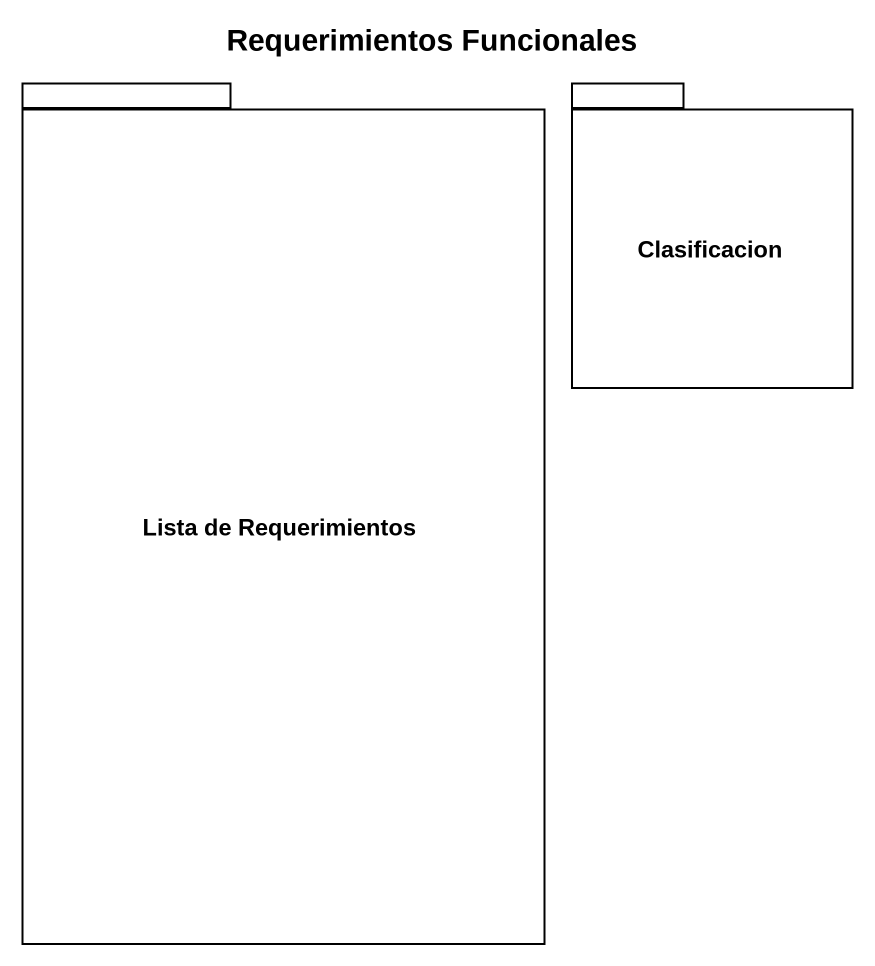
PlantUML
@startuml
title Requerimientos Funcionales
package "Lista de Requerimientos" as Lista_de_Requerimientos {
}
package Clasificacion {
}
@enduml
